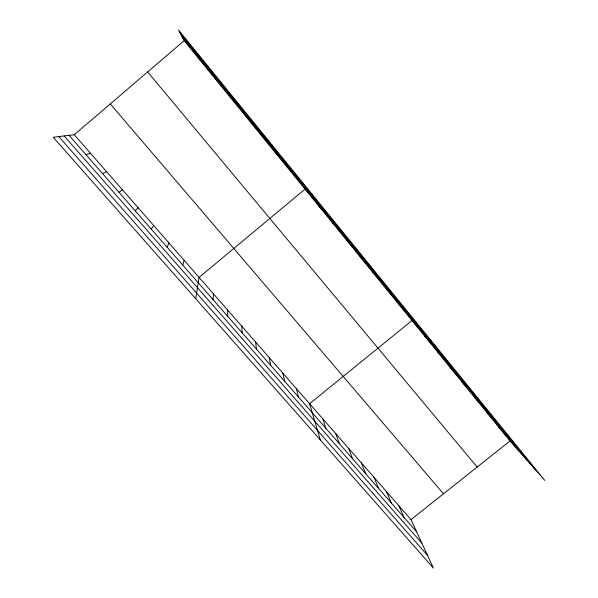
<?xml version="1.0" encoding="UTF-8"?>
<svg xmlns="http://www.w3.org/2000/svg" width="598" height="598" viewBox="0 0 598 598"><rect width="100%" height="100%" fill="white"/><g stroke="black" fill="none" stroke-linecap="round" stroke-linejoin="round"><path stroke-width="0.9" d="M213.067 299.643L213.434 293.797M195.703 298.701L199.074 277.39L305.047 189.155L315.849 198.88M182.764 265.078L184.117 260.287M230.865 98.027L231.082 97.384M167.111 247.221L168.972 242.982M151.264 229.146L153.656 225.468M135.223 210.847L138.16 207.753M74.272 134.729L410.983 519.617L433.423 568.1L53.244 137.256L74.272 134.729L184.162 40.664L178.443 29.9L544.756 480.373L510.049 440.95L184.162 40.664M410.983 519.617L510.049 440.95M118.987 192.324L122.47 189.828M102.542 173.577L106.601 171.678M85.895 154.583L90.537 153.32M246.055 116.692L246.795 116.692M261.072 135.133L262.313 135.761M275.902 153.35L277.644 154.598M290.561 171.357L292.788 173.203M318.951 206.228L322.098 209.21M332.69 223.106L336.278 226.635M346.287 239.798L350.293 243.857M359.719 256.303L364.145 260.877M373.01 272.628L377.846 277.704M386.159 288.774L391.384 294.343M399.158 304.741L404.771 310.796M435.92 346.534L412.015 320.535L309.6 403.725L320.334 439.941M424.73 336.158L431.098 343.14M437.31 351.609L444.045 359.047M449.763 366.903L456.85 374.774M462.075 382.025L469.512 390.33M474.259 396.99L482.033 405.721M486.316 411.798L494.419 420.94M498.246 426.456L506.67 435.994M58.798 136.591L427.57 555.452M64.158 135.948L421.874 543.141M69.039 135.357L416.642 531.839M110.286 103.903L443.477 493.813M147.646 71.917L477.159 467.068M179.953 32.748L535.696 470.08M181.411 35.491L526.883 460.071M182.741 37.988L518.795 450.885M398.776 505.654L404.091 517.517M199.059 58.036L199.919 60.017M386.435 491.549L391.398 503.045M373.967 477.294L378.571 488.417M361.364 462.897L365.61 473.623M348.627 448.336L352.499 458.673M335.762 433.625L339.245 443.559M322.748 418.757L325.843 428.273M296.309 388.536L298.596 397.192M215.168 77.837L215.482 79.138M282.876 373.174L284.745 381.389M269.294 357.649L270.737 365.415M255.555 341.951L256.564 349.247M241.674 326.074L242.235 332.899M227.629 310.026L227.733 316.364"/></g></svg>
